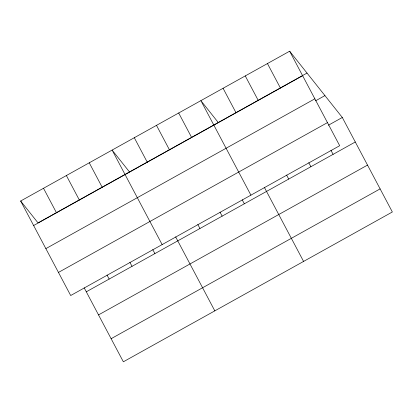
<?xml version="1.0" encoding="UTF-8"?>
<svg xmlns="http://www.w3.org/2000/svg" width="413" height="413" viewBox="0 0 413 413"><rect width="100%" height="100%" fill="white"/><g stroke="black" fill="none" stroke-linecap="round" stroke-linejoin="round"><path stroke-width="0.62" d="M289.647 51.202L339.687 145.712L70.69 295.527L20.65 201.012L289.647 51.202L342.31 117.473L392.35 211.988L123.353 361.798L84.18 287.815M307.024 73.07L38.027 222.886L20.65 201.012M33.634 225.534L302.626 75.718M45.858 248.631L314.856 98.815M315.501 100.855L324.928 95.604M58.46 272.425L327.457 122.615M328.438 125.201L342.31 117.473M86.296 291.805L355.288 141.989M98.526 314.902L367.518 165.092M111.123 338.701L380.12 188.886M218.255 122.511L200.878 100.638L250.918 195.153M129.486 171.947L112.109 150.079L162.149 244.589M330.983 150.358L333.1 154.354M267.454 63.561L280.437 88.077M308.795 162.722L310.906 166.713M245.26 75.92L258.244 100.436M286.601 175.081L288.713 179.072M223.072 88.279L236.05 112.795M264.408 187.44L303.581 261.424M242.214 199.799L244.331 203.79M178.684 112.997L191.668 137.519M220.026 212.158L222.137 216.149M156.491 125.361L169.475 149.878M197.832 224.517L199.944 228.508M134.302 137.72L147.281 162.237M175.639 236.876L214.812 310.86M152.774 249.612L154.89 253.603M89.244 162.81L102.223 187.332M129.909 262.348L132.026 266.339M66.379 175.546L79.358 200.062M107.044 275.079L109.161 279.069M43.515 188.282L56.493 212.798"/></g></svg>
